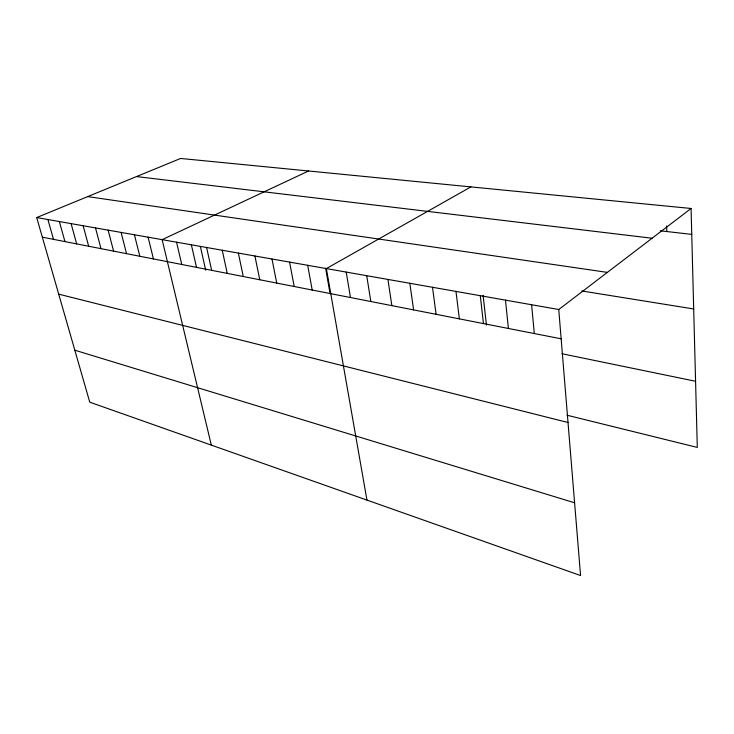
<?xml version="1.0" encoding="UTF-8"?>
<svg xmlns="http://www.w3.org/2000/svg" width="734" height="734" viewBox="0 0 734 734"><rect width="100%" height="100%" fill="white"/><g stroke="black" fill="none" stroke-linecap="round" stroke-linejoin="round"><path stroke-width="1.1" d="M558.748 309.519L580.566 575.548L89.759 402.177L36.7 217.558L558.748 309.519L691.07 208.474L697.3 447.419L567.015 415.215M470.879 186.904L326.364 268.589L366.954 500.093M308.546 170.994L162.131 239.66L211.328 445.116M36.7 217.558L180.592 158.452L691.07 208.474M660.251 230.788L691.74 234.385M136.515 176.564L652.095 238.238M87.722 196.602L607.376 272.387M581.869 290.976L693.685 308.968M42.333 237.165L561.143 338.805M561.969 353.742L695.575 381.267M58.711 294.151L568.006 422.5M74.822 350.201L574.594 502.79M47.894 219.53L53.509 239.357M59.362 221.558L64.95 241.596M71.106 223.622L76.666 243.89M83.144 225.742L88.676 246.248M95.484 227.916L100.98 248.652M108.137 230.146L113.596 251.129M121.11 232.43L126.532 253.661M134.432 234.779L139.799 256.258M148.103 237.183L153.424 258.928M176.555 242.202L181.766 264.479M191.363 244.807L196.51 267.369M200.373 246.486L205.694 270.204M206.593 247.486L211.667 270.341M222.246 250.248L227.246 273.387M238.357 253.083L243.275 276.534M254.927 256.001L259.763 279.764M271.993 259.01L276.736 283.085M289.572 262.102L294.206 286.508M307.684 265.295L312.207 290.031M325.621 268.194L329.869 292.38M346.209 272.085L350.476 297.527M366.716 275.7L370.835 301.518M387.91 279.425L391.864 305.638M409.829 283.287L413.609 309.895M432.5 287.278L436.097 314.308M455.97 291.416L459.365 318.859M483.091 295.252L486.459 325.098M480.284 295.701L483.458 323.584M505.478 300.142L508.414 328.474M531.618 304.738L534.297 333.539M666.637 225.989L666.839 231.54"/></g></svg>
